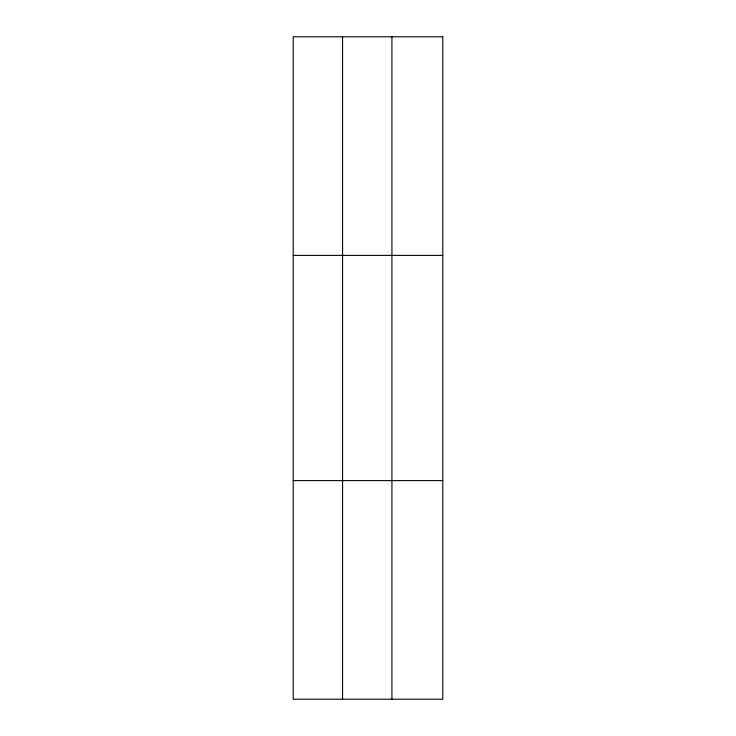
<?xml version="1.0" encoding="UTF-8"?>
<svg xmlns="http://www.w3.org/2000/svg" width="736" height="736" viewBox="0 0 736 736"><rect width="100%" height="100%" fill="white"/><g stroke="black" fill="none" stroke-linecap="round" stroke-linejoin="round"><path stroke-width="1.1" d="M342.571 699.2L342.571 36.8M391.929 699.2L391.929 36.8M293.213 255.392L442.787 255.392M293.213 480.608L442.787 480.608M442.787 36.8L442.787 699.2L293.213 699.2L293.213 36.8L442.787 36.8"/></g></svg>
